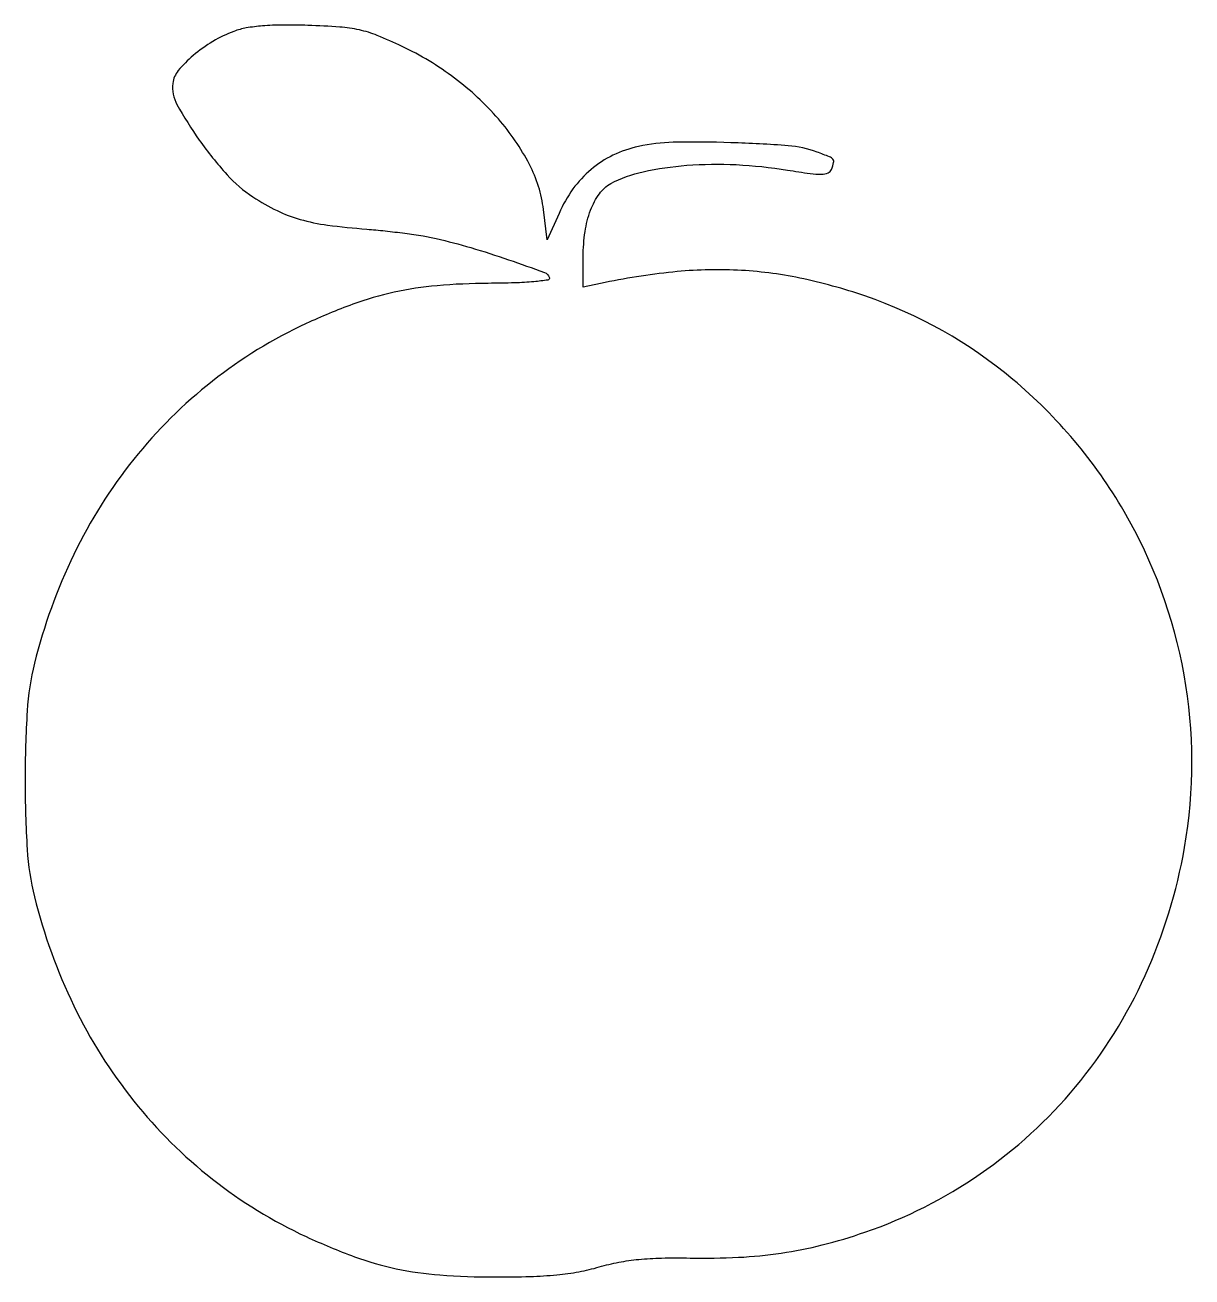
# Model space of a CAD drawing. Extents: x 1 to 219, y 1 to 235.
import ezdxf

# ---------------------------------------------------------------- set-up
doc = ezdxf.new("R2010")
doc.units = 0

msp = doc.modelspace()

# ---------------------------------------------------------------- linework, layer by layer
msp.add_lwpolyline([(39.627496, 233.586752, 0.046199), (35.688468, 231.697201, 0.041576), (32.011866, 229.057353, 0.043514), (29.225604, 226.229586, 0.143552), (28.202918, 223.84979, 0.158674), (28.981418, 219.887448, 0.02656), (33.162679, 213.245341, 0.030008), (38.343827, 206.771529, 0.064056), (43.202596, 202.612794, 0.0314), (47.706125, 200.050927, 0.0446), (52.006606, 198.406212, 0.036301), (57.153723, 197.343666, 0.01354), (64.5, 196.577424, -0.00806), (67.929152, 196.257697, -0.006414), (71.61875, 195.805635, -0.006489), (75.027343, 195.298419, -0.016169), (77.5, 194.815091, -0.01553), (83.960934, 193.121036, -0.011297), (91.036858, 190.853817, -0.004491), (97.742687, 188.469249, -0.231982), (98.671808, 187.5, -0.463809), (98.3933, 187.055961, -0.012338), (95.788832, 186.748848, -0.015548), (92.176659, 186.526027, -0.006303), (87.245167, 186.437694, 0.02008), (77.652193, 186.001308, 0.032938), (69.617772, 184.774984, 0.033257), (61.868512, 182.514679, 0.020971), (53.15648, 178.91079, 0.058301), (35.616653, 168.141582, 0.057308), (20.922975, 153.55906, 0.056142), (9.678849, 135.725113, 0.05188), (2.321997, 115.362813, 0.045179), (0.955127, 106.483445, 0.015612), (0.549643, 93.5, 0.015612), (0.955127, 80.516555, 0.045179), (2.321997, 71.637187, 0.05188), (9.678849, 51.274887, 0.056142), (20.922975, 33.44094, 0.057308), (35.616653, 18.858418, 0.058301), (53.15648, 8.08921, 0.020382), (62.197635, 4.336702, 0.035598), (69.98631, 2.084512, 0.034536), (78.176378, 0.919722, 0.01794), (88.5, 0.544273, 0.007378), (95.09509, 0.638458, 0.016668), (100.079877, 0.949754, 0.021173), (104.190152, 1.520772, 0.025228), (108, 2.416148, -0.022996), (111.656397, 3.292699, -0.022836), (115.386313, 3.832188, -0.019389), (119.655259, 4.08522, -0.010038), (125, 4.087114, 0.017219), (134.040633, 4.220139, 0.024376), (142.049068, 5.006601, 0.025266), (149.7176, 6.538388, 0.020756), (157.722314, 8.919975, 0.068524), (179.292517, 19.809798, 0.068354), (197.137367, 36.131758, 0.067263), (210.143482, 56.917466, 0.062938), (217.532226, 80.88099, 0.088298), (217.4428, 113.217183, 0.086806), (206.226355, 143.747277, 0.087512), (185.41624, 168.461981, 0.09172), (157.722314, 184.078477, 0.031485), (145.531148, 187.420639, 0.03928), (133.887178, 188.896815, 0.037797), (121.798394, 188.558544, 0.026002), (108.25, 186.43428), (105, 185.75), (105, 191.407119, -0.036432), (105.344269, 196.125648, -0.053862), (106.383273, 200.139671, -0.064983), (108.021943, 203.206769, -0.114905), (110.165342, 205.092435, -0.069823), (116.225785, 207.32729, -0.034324), (124.375175, 208.519366, -0.031496), (133.651424, 208.646048, -0.028296), (143.21313, 207.629738, 0.005898), (147.466357, 206.983995, 0.038823), (149.614755, 206.852194, 0.094455), (150.818013, 207.101983, 0.205666), (151.46313, 207.764513, 0.031204), (151.866126, 209.048978, 0.239079), (151.727738, 209.646156, 0.124087), (151.096911, 210.103037, 0.006514), (148.75, 211.004909, 0.069535), (143.37644, 212.178403, 0.011201), (132.646061, 212.755814, 0.012299), (121.836553, 212.828896, 0.050625), (115.34512, 212.052753, 0.057114), (110.570019, 210.394365, 0.062917), (106.461754, 207.737621, 0.06181), (103.08645, 204.097175, 0.05218), (100.475172, 199.535367), (98.28408, 194.570734), (97.576057, 200.237559, 0.089745), (94.928348, 208.697659, 0.058094), (89.134839, 217.19561, 0.053435), (80.922303, 224.840199, 0.049871), (71.091665, 230.775416, 0.014516), (66.466743, 232.810236, 0.041484), (63.114832, 233.856404, 0.037102), (59.43563, 234.395313, 0.009821), (53.5, 234.702046, 0.009516), (48.754742, 234.76354, 0.01854), (44.972485, 234.600241, 0.023179), (41.958696, 234.216727, 0.045537)], format="xyb", close=True)

doc.saveas('drawing.dxf')
